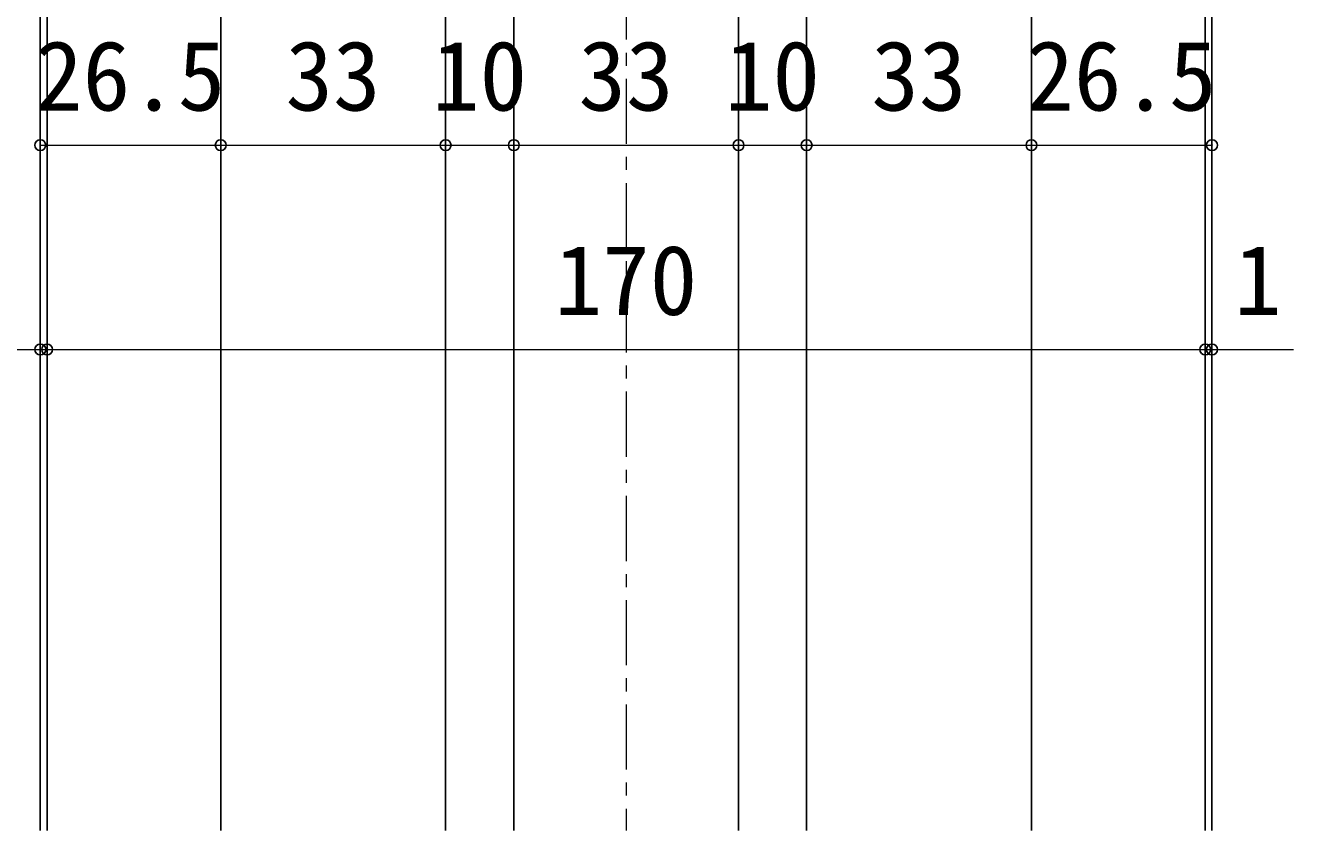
# Model space of a CAD drawing. Units: millimetres at full size; some dimension numbers follow another scale. Extents: x -800 to 800, y -560 to 560.
# Drawn here: x -405 to -218.9, y 168.8 to 287 of the extents above; entities that cross this region are included whole.
import ezdxf
from ezdxf.enums import TextEntityAlignment as Align

# ---------------------------------------------------------------- set-up
doc = ezdxf.new("R2010")
doc.units = ezdxf.units.MM
doc.header["$LTSCALE"] = 4
doc.header["$PDMODE"] = 32
doc.header["$PDSIZE"] = 1.6
doc.linetypes.add('USER12', pattern=[3.826934, 2.391833, -0.478367, 0.478367, -0.478367])
doc.layers.add('2-0', color=7, linetype='Continuous', lineweight=25)
doc.styles.add('ＭＳ ゴシック', font='')
doc.styles.get('ＭＳ ゴシック').set_extended_font_data('MS Gothic')

msp = doc.modelspace()

# ---------------------------------------------------------------- linework, layer by layer
at = {"layer": '2-0', "color": 4, "linetype": 'USER12', "lineweight": 9}
msp.add_line((-316.834, 432.254), (-316.834, 168.797), dxfattribs=at)
at = {"layer": '2-0'}
for p, q in [((-402.827, 168.797), (-402.827, 408.931)), ((-401.827, 408.931), (-401.827, 168.797)), ((-231.845, 408.931), (-231.845, 168.797)), ((-230.844, 408.931), (-230.844, 168.797)), ((-376.331, 378.43), (-376.331, 168.797)), ((-343.331, 378.43), (-343.331, 168.797)), ((-333.334, 378.43), (-333.334, 168.797)), ((-300.337, 378.43), (-300.337, 168.797)), ((-290.34, 378.43), (-290.34, 168.797)), ((-257.34, 378.43), (-257.34, 168.797))]:
    msp.add_line(p, q, dxfattribs=at)
at = {"layer": '2-0', "color": 4, "lineweight": 9}
for p, q in [((-402.827, 269.428), (-376.331, 269.428)), ((-376.331, 269.428), (-343.331, 269.428)), ((-343.331, 269.428), (-333.314, 269.428)), ((-333.314, 269.428), (-300.337, 269.428)), ((-300.337, 269.428), (-290.34, 269.428)), ((-290.34, 269.428), (-257.34, 269.428)), ((-257.34, 269.428), (-230.842, 269.428)), ((-413.793, 239.428), (-218.86, 239.428)), ((-402.811, 239.428), (-401.815, 239.428)), ((-231.837, 239.428), (-230.842, 239.428))]:
    msp.add_line(p, q, dxfattribs=at)
at = {"layer": '2-0', "color": 4}
for p in [(-402.827, 269.428), (-376.331, 269.428), (-343.331, 269.428), (-333.314, 269.428), (-300.337, 269.428), (-290.34, 269.428), (-257.34, 269.428), (-230.842, 269.428), (-402.811, 239.428), (-401.815, 239.428), (-231.837, 239.428), (-230.842, 239.428)]:
    msp.add_point(p, dxfattribs=at)

# ---------------------------------------------------------------- texts
at = {"layer": '2-0', "style": 'ＭＳ ゴシック'}
for s, p in [('26.5', (-403.579, 271.428)), ('33', (-366.831, 271.428)), ('10', (-345.323, 271.428)), ('33', (-323.826, 271.428)), ('10', (-302.339, 271.428)), ('33', (-280.84, 271.428)), ('26.5', (-258.091, 271.428)), ('170', (-327.326, 241.428)), ('1', (-227.599, 241.428))]:
    msp.add_text(s, height=10.26, dxfattribs=at).set_placement(p, align=Align.BOTTOM_LEFT)

doc.saveas('drawing.dxf')
